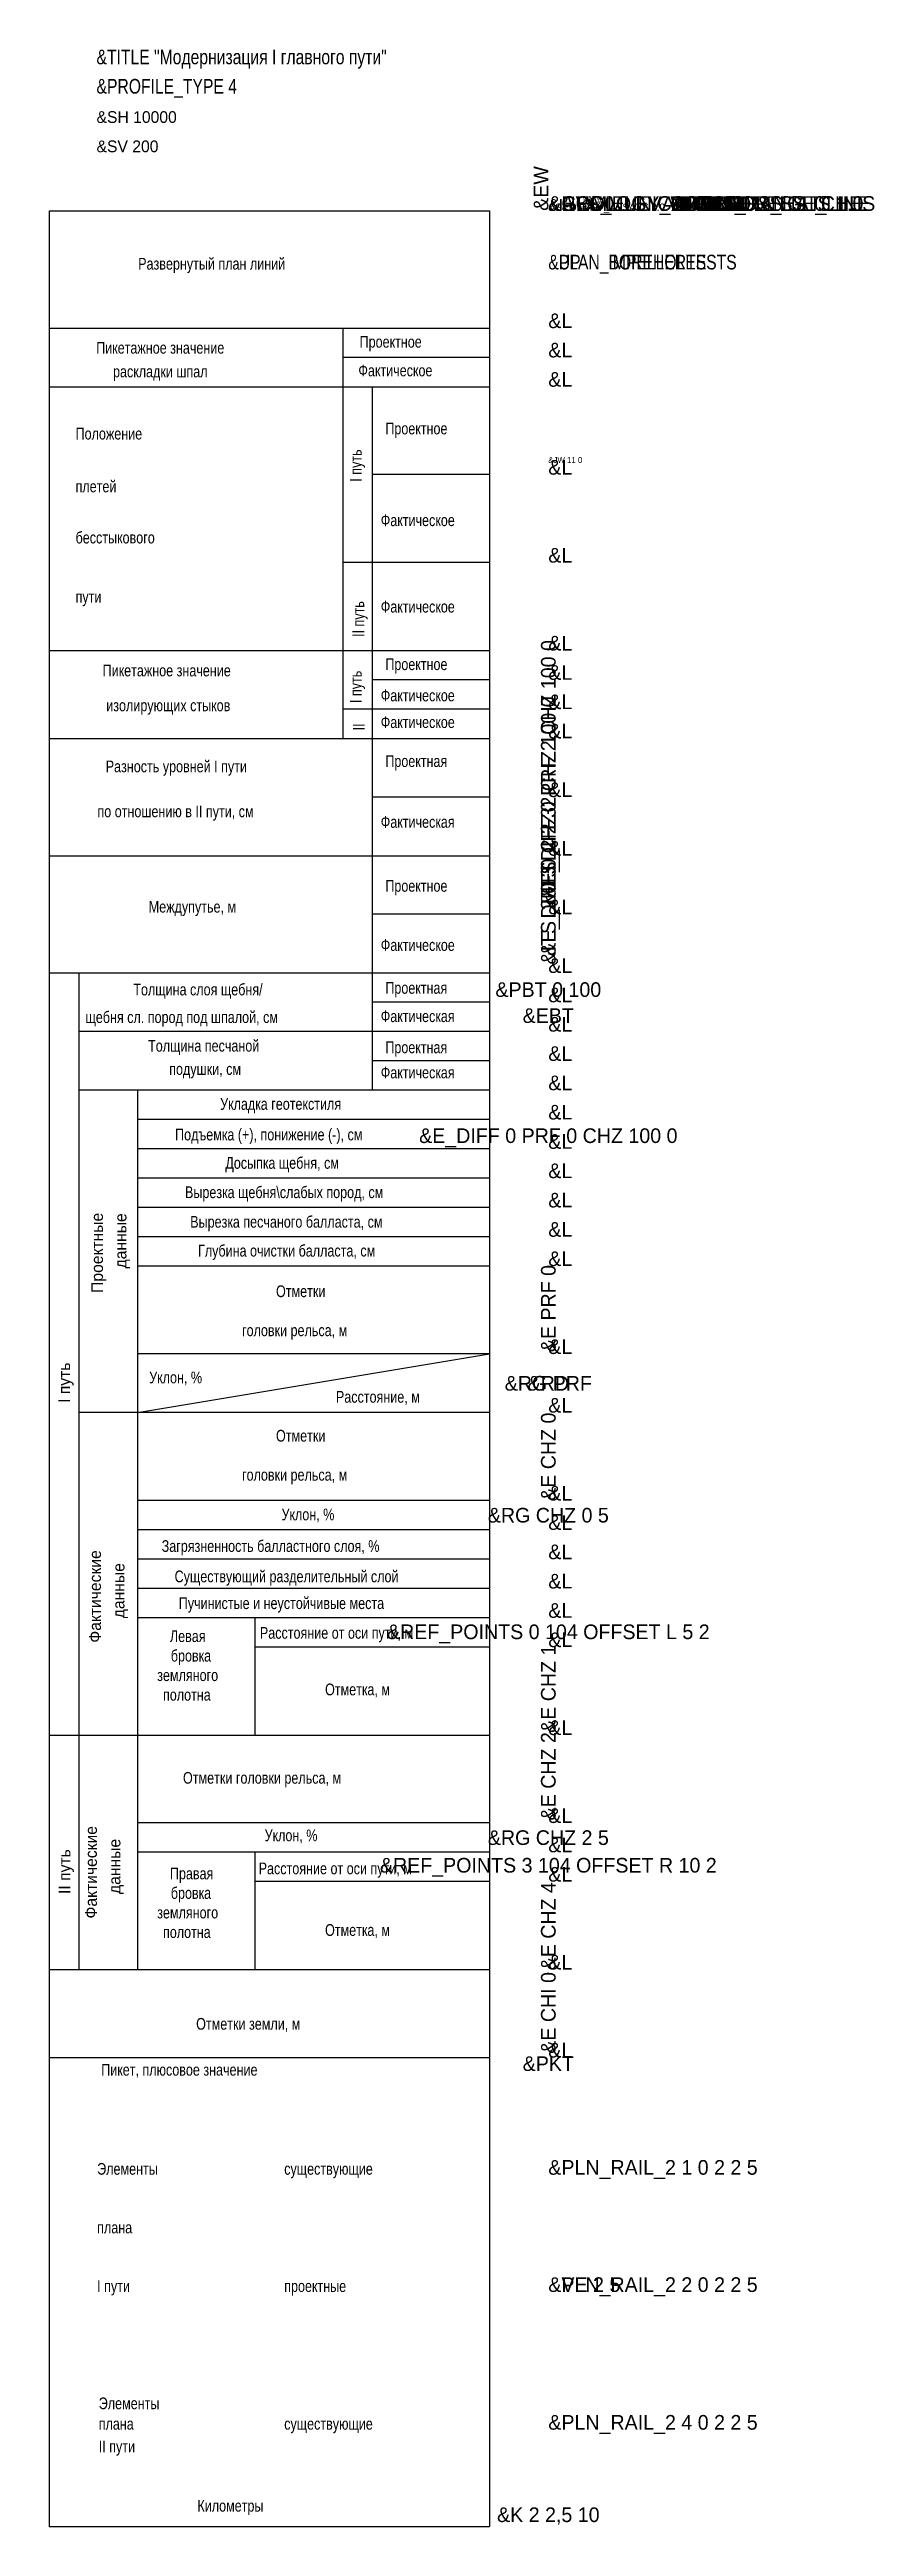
# Model space of a CAD drawing. Extents: x 0 to 141, y 0 to 423.
import ezdxf
from ezdxf.enums import TextEntityAlignment as Align

# ---------------------------------------------------------------- set-up
doc = ezdxf.new("R2010")
doc.units = 0
for name, color, linetype in [('Бесстыковой путь', 7, 'Continuous'), ('Геология_вода', 7, 'Continuous'), ('Геология_выработки', 7, 'Continuous'), ('Геология_испытания_крыльчаткой', 7, 'Continuous'), ('Геология_контуры', 7, 'Continuous'), ('Геология_мерзлота', 7, 'Continuous'), ('Геология_опробование', 7, 'Continuous'), ('Геология_подписи', 7, 'Continuous'), ('Геология_список_ИГЭ', 7, 'Continuous'), ('Геология_штриховки', 8, 'Continuous'), ('Километры', 7, 'Continuous'), ('Коммуникации', 7, 'Continuous'), ('Красные отметки', 1, 'Continuous'), ('Красный профиль', 1, 'Continuous'), ('Линейка абсолютных высот', 7, 'Continuous'), ('Междупутья', 7, 'Continuous'), ('Пикеты', 7, 'Continuous'), ('Подъемка_понижение', 7, 'Continuous'), ('Проектные отметки головок рельсов', 1, 'Continuous'), ('Прямые и кривые в плане', 7, 'Continuous'), ('Рабочие отметки', 7, 'Continuous'), ('Разность уровней', 7, 'Continuous'), ('Ссылочные профили', 144, 'Continuous'), ('Таблица', 7, 'Continuous'), ('УВВ', 7, 'Continuous'), ('Фактические отметки головок рельсов', 7, 'Continuous'), ('Черный профиль', 3, 'Continuous')]:
    doc.layers.add(name, color=color, linetype=linetype)

msp = doc.modelspace()

# ---------------------------------------------------------------- linework, layer by layer
for p, q in [((0, 0), (0, 395)), ((0, 395), (75, 395)), ((75, 395), (75, 0)), ((75, 395), (75, 375)), ((0, 375), (75, 375)), ((50, 375), (50, 305)), ((75, 370), (50, 370)), ((0, 365), (75, 365)), ((55, 365), (55, 245)), ((75, 350), (55, 350)), ((75, 335), (50, 335)), ((0, 320), (75, 320)), ((75, 315), (55, 315)), ((75, 310), (50, 310)), ((0, 305), (75, 305)), ((75, 295), (55, 295)), ((0, 285), (75, 285)), ((75, 275), (55, 275)), ((0, 265), (75, 265)), ((5, 265), (5, 95)), ((75, 260), (55, 260)), ((75, 255), (5, 255)), ((75, 250), (55, 250)), ((75, 245), (5, 245)), ((15, 245), (15, 95)), ((75, 240), (15, 240)), ((75, 235), (15, 235)), ((75, 230), (15, 230)), ((75, 225), (15, 225)), ((75, 220), (15, 220)), ((75, 215), (15, 215)), ((75, 200), (15, 200)), ((15, 190), (75, 200)), ((75, 200), (75, 190)), ((75, 190), (5, 190)), ((75, 175), (15, 175)), ((75, 170), (15, 170)), ((75, 165), (15, 165)), ((75, 160), (15, 160)), ((75, 155), (15, 155)), ((35, 155), (35, 135)), ((75, 150), (35, 150)), ((0, 135), (75, 135)), ((75, 120), (15, 120)), ((75, 115), (15, 115)), ((35, 115), (35, 95)), ((75, 110), (35, 110)), ((0, 95), (75, 95)), ((0, 80), (75, 80)), ((0, 0), (75, 0))]:
    msp.add_line(p, q)
msp.add_point((0, 0))

# ---------------------------------------------------------------- texts
at = {"width": 0.8}
for s, height, p in [('&TITLE "Модернизация I главного пути"', 2.5, (8, 420)), ('&PROFILE_TYPE 4', 2.5, (8, 415)), ('Развернутый план линий', 2, (15.1, 384.98)), ('Пикетажное значение', 2, (7.94, 370.64)), ('Проектное', 2, (52.84, 371.66)), ('раскладки шпал', 2, (10.81, 366.6)), ('Фактическое', 2, (52.63, 366.77)), ('Положение', 2, (4.43, 355.99)), ('Проектное', 2, (57.22, 356.87)), ('плетей', 2, (4.43, 346.99)), ('Фактическое', 2, (56.44, 341.22)), ('бесстыкового', 2, (4.43, 338.26)), ('пути', 2, (4.43, 328.16)), ('Фактическое', 2, (56.44, 326.48)), ('Пикетажное значение', 2, (9.04, 315.59)), ('Проектное', 2, (57.22, 316.66)), ('Фактическое', 2, (56.44, 311.34)), ('изолирующих стыков', 2, (9.66, 309.64)), ('Фактическое', 2, (56.44, 306.78)), ('Разность уровней I пути', 2, (9.57, 299.23)), ('Проектная', 2, (57.22, 300.13)), ('по отношению в II пути, см', 2, (8.16, 291.56)), ('Фактическая', 2, (56.44, 289.76)), ('Проектное', 2, (57.22, 278.85)), ('Междупутье, м', 2, (16.9, 275.3)), ('Фактическое', 2, (56.44, 268.76)), ('Толщина слоя щебня/', 2, (14.27, 261.17)), ('Проектная', 2, (57.22, 261.45)), ('щебня сл. пород под шпалой, см', 2, (6.12, 256.46)), ('Фактическая', 2, (56.44, 256.62)), ('Толщина песчаной', 2, (16.79, 251.58)), ('Проектная', 2, (57.22, 251.31)), ('подушки, см', 2, (20.39, 247.61)), ('Фактическая', 2, (56.44, 247.02)), ('Укладка геотекстиля', 2, (29.07, 241.65)), ('Подъемка (+), понижение (-), см', 2, (21.39, 236.43)), ('Досыпка щебня, см', 2, (29.95, 231.59)), ('Вырезка щебня\\слабых пород, см', 2, (23.08, 226.59)), ('Вырезка песчаного балласта, см', 2, (23.97, 221.55)), ('Глубина очистки балласта, см', 2, (25.3, 216.62)), ('Отметки', 2, (38.59, 209.7)), ('головки рельса, м', 2, (32.8, 203.04)), ('Уклон, %', 2, (16.98, 195)), ('Расстояние, м', 2, (48.8, 191.69)), ('Отметки', 2, (38.59, 185.06)), ('головки рельса, м', 2, (32.8, 178.39)), ('Уклон, %', 2, (39.53, 171.63)), ('Загрязненность балластного слоя, %', 2, (19.1, 166.24)), ('Существующий разделительный слой', 2, (21.31, 161.06)), ('Пучинистые и неустойчивые места', 2, (22.02, 156.49)), ('Левая', 2, (20.51, 150.87)), ('Расстояние от оси пути, м', 2, (35.84, 151.43)), ('бровка', 2, (20.66, 147.54)), ('земляного', 2, (18.34, 144.21)), ('Отметка, м', 2, (46.95, 141.78)), ('полотна', 2, (19.33, 140.87)), ('Отметки головки рельса, м', 2, (22.74, 126.7)), ('Уклон, %', 2, (36.65, 116.89)), ('Правая', 2, (20.51, 110.39)), ('Расстояние от оси пути, м', 2, (35.63, 111.25)), ('бровка', 2, (20.66, 107.06)), ('земляного', 2, (18.34, 103.72)), ('полотна', 2, (19.33, 100.39)), ('Отметка, м', 2, (46.95, 100.74)), ('Отметки земли, м', 2, (24.98, 84.74)), ('Пикет, плюсовое значение', 2, (8.8, 76.9)), ('Элементы', 2, (8.11, 60)), ('существующие', 2, (39.99, 60)), ('плана', 2, (8.11, 50)), ('I пути', 2, (8.11, 40)), ('проектные', 2, (39.99, 40)), ('Элементы', 2, (8.38, 20)), ('плана', 2, (8.38, 16.51)), ('существующие', 2, (39.99, 16.51)), ('II пути', 2, (8.38, 12.66)), ('Километры', 2, (25.2, 2.53))]:
    msp.add_text(s, height=height, dxfattribs=at).set_placement(p)
for s, height, p in [('&SH 10000', 2, (8, 410)), ('&SV 200', 2, (8, 405)), ('&L', 2.5, (85, 375)), ('&L', 2.5, (85, 370)), ('&L', 2.5, (85, 365)), ('&L', 2.5, (85, 350)), ('&L', 2.5, (85, 335)), ('&L', 2.5, (85, 320)), ('&L', 2.5, (85, 315)), ('&L', 2.5, (85, 310)), ('&L', 2.5, (85, 305)), ('&L', 2.5, (85, 295)), ('&L', 2.5, (85, 285)), ('&L', 2.5, (85, 275)), ('&L', 2.5, (85, 265)), ('&L', 2.5, (85, 260)), ('&L', 2.5, (85, 255)), ('&L', 2.5, (85, 250)), ('&L', 2.5, (85, 245)), ('&L', 2.5, (85, 240)), ('&L', 2.5, (85, 235)), ('&L', 2.5, (85, 230)), ('&L', 2.5, (85, 225)), ('&L', 2.5, (85, 220)), ('&L', 2.5, (85, 215)), ('&L', 2.5, (85, 200)), ('&L', 2.5, (85, 190)), ('&L', 2.5, (85, 175)), ('&L', 2.5, (85, 170)), ('&L', 2.5, (85, 165)), ('&L', 2.5, (85, 160)), ('&L', 2.5, (85, 155)), ('&L', 2.5, (85, 150)), ('&L', 2.5, (85, 135)), ('&L', 2.5, (85, 120)), ('&L', 2.5, (85, 115)), ('&L', 2.5, (85, 110)), ('&L', 2.5, (85, 95)), ('&L', 2.5, (85, 80))]:
    msp.add_text(s, height=height).set_placement(p)
for s, p in [('I путь', (53.18, 348.79)), ('II путь', (53.62, 322.31)), ('I путь', (53.18, 311.04)), ('II', (53.69, 306.36))]:
    msp.add_text(s, height=2, rotation=90, dxfattribs=at).set_placement(p)
for s, p in [('&PBT 0 100', (85, 262.16)), ('&EBT', (85, 257.72)), ('&REF_POINTS 0 104 OFFSET L 5 2', (85, 152.61)), ('&REF_POINTS 3 104 OFFSET R 10 2', (85, 112.79))]:
    msp.add_text(s, height=2.5).set_placement(p, align=Align.MIDDLE_CENTER)
for s, p in [('Проектные', (9.09, 210.42)), ('данные', (13.1, 214.59)), ('I путь', (3.5, 191.65)), ('Фактические ', (8.75, 150.75)), ('данные', (12.76, 154.92)), ('Фактические ', (8.06, 103.7)), ('II путь', (3.55, 107.89)), ('данные', (12.07, 107.88))]:
    msp.add_text(s, height=2, rotation=90).set_placement(p)
at = {"color": 1}
msp.add_text('&VE 2 5', height=2.5, dxfattribs=at).set_placement((85, 40))
at = {"layer": 'Бесстыковой путь', "color": 1}
msp.add_text('&JW 11 0', height=1, dxfattribs=at).set_placement((85, 352))
at = {"layer": 'Геология_вода'}
msp.add_text('&GEOLOGY_WATER', height=2.5, dxfattribs=at).set_placement((85, 395))
at = {"layer": 'Геология_выработки'}
msp.add_text('&GEOLOGY_BOREHOLES 1.0', height=2.5, dxfattribs=at).set_placement((85, 395))
at = {"layer": 'Геология_испытания_крыльчаткой'}
msp.add_text('&GEOLOGY_IMPELLERTESTS 1.0', height=2.5, dxfattribs=at).set_placement((85, 395))
at = {"layer": 'Геология_контуры'}
msp.add_text('&GEOLOGY_CONTOURS', height=2.5, dxfattribs=at).set_placement((85, 395))
at = {"layer": 'Геология_мерзлота'}
msp.add_text('&GEOLOGY_FROST', height=2.5, dxfattribs=at).set_placement((85, 395))
at = {"layer": 'Геология_опробование'}
msp.add_text('&GEOLOGY_ASSAYS 2.0', height=1.25, dxfattribs=at).set_placement((85, 395))
at = {"layer": 'Геология_подписи'}
msp.add_text('&GEOLOGY_NOTES', height=2.5, dxfattribs=at).set_placement((85, 395))
at = {"layer": 'Геология_список_ИГЭ'}
msp.add_text('&GEOLOGY_LEGEND', height=2.5, dxfattribs=at).set_placement((85, 395))
at = {"layer": 'Геология_штриховки'}
msp.add_text('&GEOLOGY_GROUNDS_HATCHES', height=2.5, dxfattribs=at).set_placement((85, 395))
at = {"layer": 'Километры'}
msp.add_text('&K 2 2,5 10', height=2.5, dxfattribs=at).set_placement((85, 0), align=Align.BOTTOM_CENTER)
at = {"layer": 'Коммуникации'}
msp.add_text('&COMMUNICATIONS', height=2.5, dxfattribs=at).set_placement((85, 395))
at = {"layer": 'Красные отметки'}
for s in ['&RG PRF', '&RD']:
    msp.add_text(s, height=2.5, dxfattribs=at).set_placement((85, 195), align=Align.MIDDLE_CENTER)
at = {"layer": 'Красный профиль'}
for s in ['&RPC', '&RPP']:
    msp.add_text(s, height=2.5, dxfattribs=at).set_placement((85, 395))
at = {"layer": 'Линейка абсолютных высот'}
msp.add_text('&ABS_ELEVATIONS_RANGE_LINE', height=2.5, dxfattribs=at).set_placement((85, 395))
at = {"layer": 'Междупутья', "color": 1}
msp.add_text('&ITS_2 2 3', height=2.5, rotation=90, dxfattribs=at).set_placement((85, 276.58), align=Align.MIDDLE_LEFT)
at = {"layer": 'Междупутья'}
msp.add_text('&ITS_2 0 3', height=2.5, rotation=90, dxfattribs=at).set_placement((85, 266.44), align=Align.MIDDLE_LEFT)
at = {"layer": 'Пикеты'}
msp.add_text('&PKT', height=2.5, dxfattribs=at).set_placement((85, 76.95), align=Align.BOTTOM_CENTER)
at = {"layer": 'Подъемка_понижение', "color": 1}
msp.add_text('&E_DIFF 0 PRF 0 CHZ 100 0', height=2.5, dxfattribs=at).set_placement((85, 237.24), align=Align.MIDDLE_CENTER)
at = {"layer": 'Проектные отметки головок рельсов'}
msp.add_text('&E PRF 0', height=2.5, rotation=90, dxfattribs=at).set_placement((85, 207.75), align=Align.MIDDLE_CENTER)
at = {"layer": 'Прямые и кривые в плане'}
for s, p in [('&PLN_RAIL_2 1 0 2 2 5', (85, 60)), ('&PLN_RAIL_2 4 0 2 2 5', (85, 16.51))]:
    msp.add_text(s, height=2.5, dxfattribs=at).set_placement(p)
at = {"layer": 'Прямые и кривые в плане', "color": 1}
msp.add_text('&PLN_RAIL_2 2 0 2 2 5', height=2.5, dxfattribs=at).set_placement((85, 40))
at = {"layer": 'Рабочие отметки'}
msp.add_text('&EW', height=2.5, rotation=90, dxfattribs=at).set_placement((85, 395))
at = {"layer": 'Разность уровней', "color": 1}
msp.add_text('&E_DIFF 0 PRF 2 CHZ 100 0', height=2.5, rotation=90, dxfattribs=at).set_placement((85, 299.76), align=Align.MIDDLE_CENTER)
at = {"layer": 'Разность уровней'}
msp.add_text('&E_DIFF 0 CHZ 2 CHZ 100 0', height=2.5, rotation=90, dxfattribs=at).set_placement((85, 290.06), align=Align.MIDDLE_CENTER)
at = {"layer": 'Ссылочные профили', "width": 0.8}
for s in ['&REFP 0', '&REFP 1']:
    msp.add_text(s, height=2.5, dxfattribs=at).set_placement((85, 395))
at = {"layer": 'Таблица'}
msp.add_text('&L', height=2, dxfattribs=at).set_placement((85, 395))
at = {"layer": 'УВВ'}
msp.add_text('&UVV', height=2.5, dxfattribs=at).set_placement((85, 395))
at = {"layer": 'Фактические отметки головок рельсов', "width": 0.8}
for s in ['&PLAN_IMPELLERTESTS', '&PLAN_BOREHOLES', '&UP']:
    msp.add_text(s, height=2.5, dxfattribs=at).set_placement((85, 385))
at = {"layer": 'Фактические отметки головок рельсов', "color": 4}
msp.add_text('&E CHZ 0', height=2.5, rotation=90, dxfattribs=at).set_placement((85, 182.48), align=Align.MIDDLE_CENTER)
msp.add_text('&RG CHZ 0 5', height=2.5, dxfattribs=at).set_placement((85, 172.5), align=Align.MIDDLE_CENTER)
at = {"layer": 'Фактические отметки головок рельсов'}
for s, p in [('&E CHZ 1', (85, 142.9)), ('&E CHZ 2', (85, 127.97)), ('&E CHZ 4', (85, 102.39)), ('&E CHI 0', (85, 87.61))]:
    msp.add_text(s, height=2.5, rotation=90, dxfattribs=at).set_placement(p, align=Align.MIDDLE_CENTER)
msp.add_text('&RG CHZ 2 5', height=2.5, dxfattribs=at).set_placement((85, 117.5), align=Align.MIDDLE_CENTER)
at = {"layer": 'Черный профиль'}
msp.add_text('&EP', height=2.5, dxfattribs=at).set_placement((85, 395))

doc.saveas('drawing.dxf')
